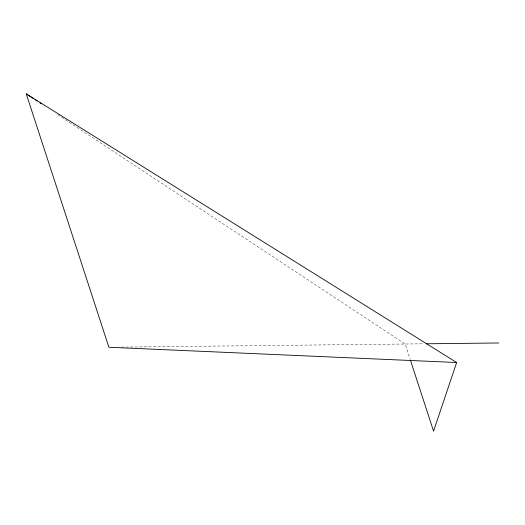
<?xml version="1.0" encoding="UTF-8"?>
<svg xmlns="http://www.w3.org/2000/svg" width="525" height="525" viewBox="0 0 525 525"><rect width="100%" height="100%" fill="white"/><g stroke="black" fill="none" stroke-linecap="round" stroke-linejoin="round"><path stroke-width="0.39" stroke-dasharray="2.62 1.97" d="M121.157 347.123L423.865 343.803M57.711 114.634L405.149 344.006L410.222 359.566"/><path stroke-width="0.79" d="M456.652 362.519L108.885 347.255L26.25 93.863L456.652 362.519L433.558 431.137L410.471 360.347M426.307 343.777L498.75 342.983M26.25 93.863L33.771 98.831M35.142 99.73L37.19 101.089M39.926 102.893L41.298 103.799"/></g></svg>
